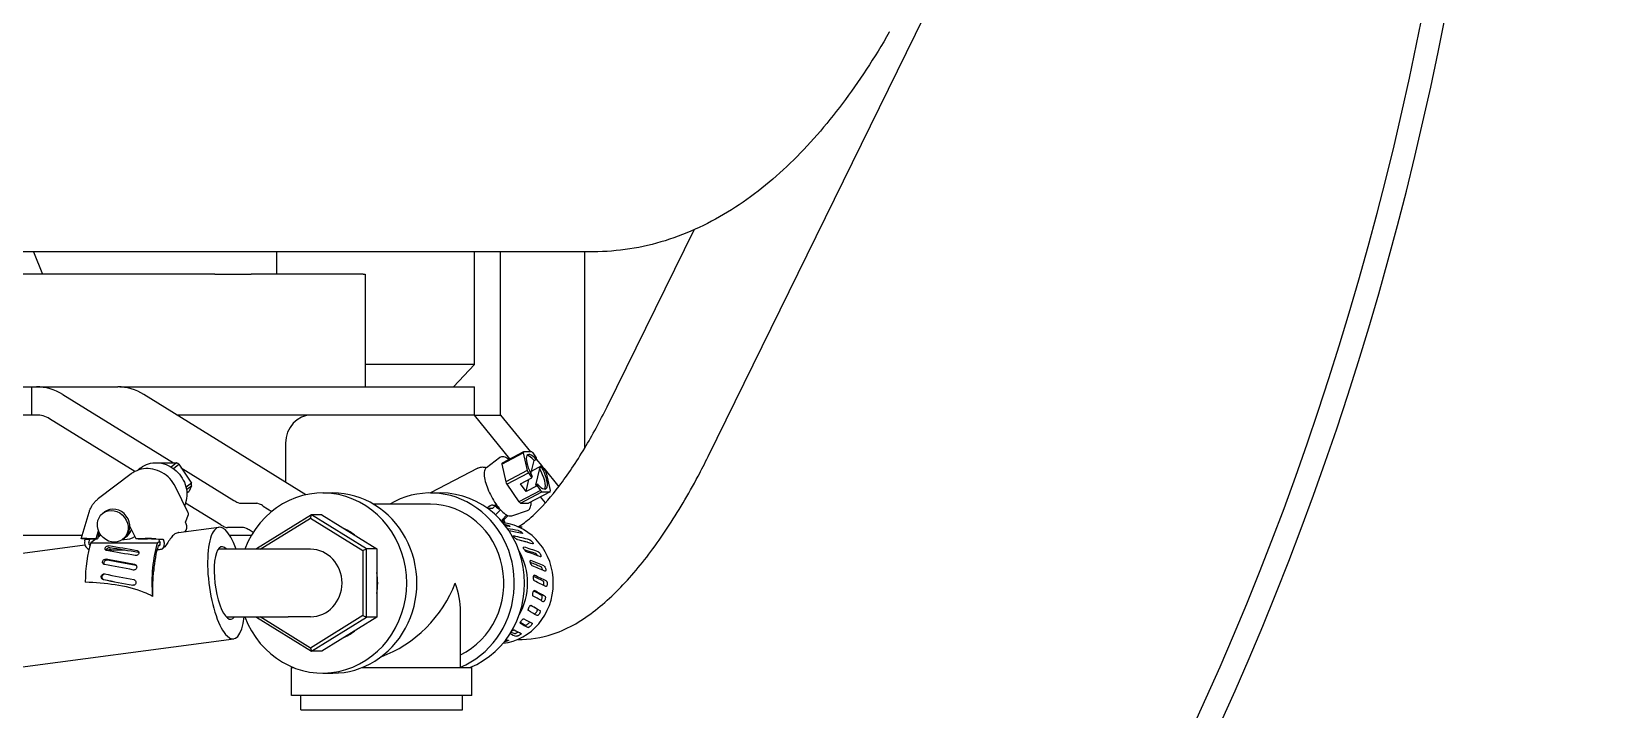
# Model space of a CAD drawing. Header units: millimetres. Extents: x -4172 to 126100, y -2 to 142133.
# Drawn here: x 66007.4 to 66285.3, y 43480.2 to 43600.7 of the extents above; entities that cross this region are included whole.
import ezdxf

# ---------------------------------------------------------------- set-up
doc = ezdxf.new("R2010")
doc.units = ezdxf.units.MM
doc.header["$LTSCALE"] = 100
doc.layers.add('Visible', color=7, linetype='Continuous', lineweight=25)

msp = doc.modelspace()

# ---------------------------------------------------------------- linework, layer by layer
at = {"layer": 'Visible'}
for p, q in [((66127.6, 43525.2), (66248.67, 43771.67)), ((66109.65, 43534.02), (66125.1, 43565.47)), ((66107.21, 43561.58), (66001.82, 43561.58)), ((66007.75, 43561.58), (66009.36, 43557.58)), ((66050.99, 43557.58), (66050.99, 43561.58)), ((66086.08, 43541.58), (66086.08, 43561.58)), ((66090.74, 43532.58), (66090.74, 43561.58)), ((66105.67, 43561.58), (66105.67, 43526.69)), ((66039.96, 43557.58), (65985.87, 43557.58)), ((66039.96, 43557.58), (66046.43, 43557.58)), ((66066.31, 43557.58), (66046.43, 43557.58)), ((66066.31, 43557.58), (66066.65, 43557.58)), ((66066.65, 43557.58), (66066.65, 43537.58)), ((66086.08, 43541.58), (66066.65, 43541.58)), ((66082.35, 43537.58), (66086.08, 43541.58)), ((65961.52, 43537.58), (66007.36, 43537.58)), ((66007.36, 43537.58), (66007.43, 43537.58)), ((66007.43, 43537.58), (66008.28, 43537.58)), ((66007.43, 43532.58), (66007.43, 43537.58)), ((66008.28, 43537.58), (66022.71, 43537.58)), ((66012.94, 43536.24), (66032.61, 43524.06)), ((66023.12, 43537.58), (66022.71, 43537.58)), ((66023.12, 43537.58), (66024.84, 43537.58)), ((66024.84, 43537.58), (66026.13, 43537.58)), ((66026.13, 43537.58), (66086.08, 43537.58)), ((66056.16, 43518.42), (66027.38, 43536.24)), ((66086.08, 43532.58), (66086.08, 43537.58)), ((66007.36, 43532.58), (65961.52, 43532.58)), ((66007.43, 43532.58), (66007.36, 43532.58)), ((66008.28, 43532.58), (66007.43, 43532.58)), ((66086.08, 43532.58), (66033.29, 43532.58)), ((66086.08, 43532.58), (66090.74, 43532.58)), ((66092.39, 43524.79), (66086.08, 43532.58)), ((66090.74, 43532.58), (66096.02, 43526.06)), ((66025.76, 43522.53), (66010.61, 43531.91)), ((66052.53, 43527.58), (66052.53, 43520.67)), ((66030.22, 43524.06), (66033.18, 43524.06)), ((66033.18, 43524.06), (66032.22, 43523.34)), ((66088.22, 43523.28), (66090.56, 43525.02)), ((66090.94, 43523.84), (66094.77, 43525.85)), ((66094.82, 43526.06), (66090.99, 43524.05)), ((66094.77, 43525.85), (66095.48, 43522.72)), ((66096.28, 43526.06), (66094.82, 43526.06)), ((66096.13, 43522.12), (66096.69, 43524.49)), ((66097.13, 43524.97), (66096.52, 43525.85)), ((66096.69, 43524.49), (66097.06, 43524.68)), ((66097.06, 43524.68), (66097.13, 43524.97)), ((66097.07, 43524.76), (66098.04, 43523.57)), ((66025.08, 43522.11), (66019.33, 43517.78)), ((66032.6, 43523.09), (66033.59, 43523.83)), ((66033.59, 43523.83), (66035.8, 43520.47)), ((66034, 43523.2), (66043.36, 43517.41)), ((66086.68, 43523.16), (66078.29, 43518.74)), ((66090.94, 43523.84), (66091.65, 43520.7)), ((66095.48, 43522.72), (66091.65, 43520.7)), ((66091.84, 43520.28), (66095.67, 43522.29)), ((66094.3, 43520.38), (66096.28, 43521.42)), ((66095.25, 43518.99), (66095.77, 43521.15)), ((66095.67, 43522.29), (66096.28, 43521.42)), ((66096.25, 43522.63), (66098.08, 43523.59)), ((66096.28, 43521.42), (66096.35, 43521.71)), ((66097.65, 43523.11), (66096.94, 43520.14)), ((66098.01, 43523.3), (66097.65, 43523.11)), ((66098.08, 43523.59), (66098.01, 43523.3)), ((66098.68, 43522.72), (66098.08, 43523.59)), ((66098.4, 43523.13), (66101.06, 43519.85)), ((66099.58, 43519.16), (66098.88, 43522.29)), ((66035.25, 43515.23), (66032.98, 43519.84)), ((66035.8, 43520.47), (66034.85, 43519.75)), ((66034.93, 43519.33), (66035.84, 43520.01)), ((66034.99, 43518.76), (66035.41, 43519.07)), ((66035.84, 43520.01), (66035.41, 43519.07)), ((66059.13, 43518.74), (66060.94, 43518.74)), ((66078.26, 43518.74), (66080.07, 43518.74)), ((66091.84, 43520.28), (66094, 43517.15)), ((66097.83, 43519.16), (66094, 43517.15)), ((66094.25, 43516.93), (66098.08, 43518.95)), ((66095.25, 43518.99), (66094.3, 43520.38)), ((66097.23, 43520.03), (66095.25, 43518.99)), ((66099.53, 43518.95), (66095.7, 43516.93)), ((66096.94, 43520.14), (66097.3, 43520.33)), ((66097.3, 43520.33), (66097.23, 43520.03)), ((66097.23, 43520.03), (66097.83, 43519.16)), ((66098.08, 43518.95), (66099.53, 43518.95)), ((66041.02, 43513.08), (66034.76, 43516.95)), ((66044.52, 43516.91), (66047.41, 43516.91)), ((66048.58, 43516.41), (66050.09, 43515.47)), ((66078.26, 43516.74), (66068.16, 43516.74)), ((66088.7, 43516.02), (66089.35, 43516.02)), ((66089.32, 43516.6), (66089.96, 43516.6)), ((66089.35, 43516.02), (66089.96, 43516.6)), ((66090.74, 43515.74), (66089.83, 43514.85)), ((66089.96, 43516.6), (66089.91, 43516.78)), ((66092.74, 43514.69), (66095.5, 43515.62)), ((66094.25, 43516.93), (66095.7, 43516.93)), ((66098.71, 43516.99), (66097.84, 43518.06)), ((66016.23, 43510.6), (66017.64, 43515.31)), ((66020.08, 43515.15), (66020.38, 43515.39)), ((66034.75, 43513.53), (66035.27, 43514.93)), ((66034.88, 43513.26), (66034.75, 43513.53)), ((66057.15, 43514.87), (66047.36, 43508.81)), ((66048.01, 43508.74), (66056.97, 43514.29)), ((66056.97, 43514.29), (66057.15, 43514.87)), ((66056.97, 43514.29), (66066.29, 43508.52)), ((66066.94, 43508.81), (66057.15, 43514.87)), ((66058.95, 43514.87), (66057.15, 43514.87)), ((66058.95, 43514.87), (66068.75, 43508.81)), ((66091.84, 43514.83), (66090.97, 43513.9)), ((66090.97, 43513.9), (66091.26, 43513.43)), ((66091.28, 43513.9), (66090.97, 43513.9)), ((66091.17, 43513.43), (66091.31, 43513.43)), ((66092.07, 43514.73), (66091.28, 43513.9)), ((66091.28, 43513.9), (66091.44, 43513.65)), ((65911.77, 43511.23), (66016.42, 43511.23)), ((66016.94, 43510.53), (66016.28, 43510.6)), ((66016.86, 43510.26), (66016.94, 43510.53)), ((66016.94, 43510.53), (66017.76, 43510.53)), ((66017.76, 43510.53), (66017.1, 43510.6)), ((66017.22, 43510.63), (66018.89, 43510.63)), ((66017.44, 43510.61), (66019.1, 43510.61)), ((66017.59, 43509.96), (66017.76, 43510.53)), ((66018.88, 43510.61), (66017.92, 43509.89)), ((66018.89, 43510.63), (66019.3, 43512.02)), ((66019.1, 43510.61), (66018.89, 43510.63)), ((66019.43, 43511.72), (66019.1, 43510.61)), ((66019.73, 43511.25), (66019.17, 43510.82)), ((66023.59, 43510.49), (66023.9, 43510.72)), ((66023.59, 43510.48), (66023.89, 43510.48)), ((66024.88, 43512.79), (66025.95, 43510.63)), ((66025.95, 43510.63), (66026.35, 43510.61)), ((66025.95, 43510.63), (66027.61, 43510.63)), ((66026.35, 43510.61), (66028.01, 43510.61)), ((66028.7, 43510.6), (66029.95, 43510.53)), ((66029.52, 43510.6), (66030.76, 43510.53)), ((66029.77, 43509.89), (66030.13, 43510.16)), ((66029.95, 43510.53), (66030.23, 43509.96)), ((66029.95, 43510.53), (66030.76, 43510.53)), ((66030.76, 43510.53), (66030.9, 43510.26)), ((66033.54, 43511.71), (66040.69, 43512.66)), ((66045.08, 43512.58), (66042.19, 43512.58)), ((66042.59, 43511.23), (66046.48, 43511.23)), ((66046.79, 43511.74), (66046.25, 43512.08)), ((66093.79, 43512.74), (66094.54, 43512.74)), ((65969.28, 43503.2), (66016.88, 43509.5)), ((66017.92, 43509.89), (66029.77, 43509.89)), ((66023.98, 43508.57), (66020.65, 43508.57)), ((66022.01, 43508.57), (66021.14, 43508.57)), ((66021.49, 43508.7), (66022.01, 43508.57)), ((66029.89, 43509.35), (66030.26, 43509.63)), ((66030.66, 43508.82), (66030.61, 43508.78)), ((66042, 43508.74), (66040.55, 43508.74)), ((66053, 43508.74), (66042, 43508.74)), ((66047.42, 43508.74), (66047.36, 43508.81)), ((66047.36, 43508.81), (66047.36, 43508.74)), ((66056.97, 43508.74), (66053, 43508.74)), ((66066.29, 43508.52), (66066.94, 43508.81)), ((66066.29, 43508.52), (66066.29, 43496.97)), ((66068.75, 43508.81), (66066.94, 43508.81)), ((66066.94, 43496.68), (66066.94, 43508.81)), ((66068.75, 43508.81), (66068.75, 43496.68)), ((66042, 43496.74), (66041.98, 43496.74)), ((66042, 43496.74), (66053, 43496.74)), ((66047.42, 43496.74), (66047.36, 43496.68)), ((66047.36, 43496.74), (66047.36, 43496.68)), ((66047.36, 43496.68), (66057.15, 43490.62)), ((66056.97, 43491.2), (66048.01, 43496.74)), ((66056.97, 43496.74), (66053, 43496.74)), ((66066.29, 43496.97), (66056.97, 43491.2)), ((66057.15, 43490.62), (66066.94, 43496.68)), ((66068.75, 43496.68), (66058.95, 43490.62)), ((66066.29, 43496.97), (66066.94, 43496.68)), ((66068.75, 43496.68), (66066.94, 43496.68)), ((66083.6, 43487.74), (66083.6, 43497.69)), ((65971.91, 43483.37), (66043.32, 43492.83)), ((66056.97, 43491.2), (66057.15, 43490.62)), ((66058.95, 43490.62), (66057.15, 43490.62)), ((66093.79, 43492.74), (66094.54, 43492.74)), ((66053.6, 43487.74), (66053.94, 43487.74)), ((66053.6, 43482.74), (66053.6, 43487.74)), ((66059.13, 43486.74), (66060.94, 43486.74)), ((66066.13, 43487.74), (66085.6, 43487.74)), ((66085.6, 43482.74), (66085.6, 43487.74)), ((66085.6, 43482.74), (66053.6, 43482.74)), ((66055.25, 43480.24), (66055.25, 43482.74)), ((66083.95, 43480.24), (66083.95, 43482.74)), ((66055.25, 43480.24), (66083.95, 43480.24))]:
    msp.add_line(p, q, dxfattribs=at)
for centre, major_axis, ratio, start_param, end_param in [((65886.32, 43717.58), (0, 481.5), 0.795801, 3.280571, 4.993977), ((65886.32, 43717.58), (0, -476.5), 0.795801, 0.130089, 1.81891), ((66008.28, 43527.58), (0, 10), 0.932595, 5.759587, 6.283185), ((66022.71, 43527.58), (0, 10), 0.932595, 5.759587, 6.283185), ((66008.28, 43527.58), (0, 5), 0.932595, 5.759587, 6.283185), ((66057.19, 43527.58), (0, 5), 0.932595, 0, 1.570796), ((66031.68, 43520.24), (2.67, -3.55), 0.899916, 1.968889, 2.075469), ((66093.35, 43520.49), (-2.07, 3.93), 0.324057, 0.301529, 0.40811), ((66097.18, 43522.5), (-2.07, 3.93), 0.324057, 0.301529, 0.40811), ((66097.18, 43522.5), (-1.6, 3.03), 0.324057, 5.329463, 7.946546), ((66096.82, 43522.31), (-1.6, 3.03), 0.324057, 5.329463, 6.098323), ((66097.18, 43522.5), (-2.07, 3.93), 0.324057, 5.537517, 5.644097), ((66097.18, 43522.5), (2.07, -3.93), 0.324057, 4.490319, 4.5969), ((66097.18, 43522.5), (1.6, -3.03), 0.324057, 5.329463, 7.946546), ((66096.82, 43522.31), (1.6, -3.03), 0.324057, 0.184862, 1.66336), ((66097.18, 43522.5), (-2.07, 3.93), 0.324057, 4.490319, 4.5969), ((66031.68, 43520.24), (2.67, -3.55), 0.899916, 0.921691, 1.028272), ((66059.13, 43502.74), (0, 16), 0.932595, 1.955193, 7.469585), ((66060.94, 43502.74), (0, -16), 0.932595, 0, 3.141593), ((66078.26, 43502.74), (0, 16), 0.932595, 3.507423, 6.788546), ((66080.07, 43502.74), (0, -16), 0.932595, 0.355421, 3.141593), ((66093.35, 43520.49), (2.07, -3.93), 0.324057, 4.490319, 4.5969), ((66097.18, 43522.5), (2.07, -3.93), 0.324057, 5.537517, 5.644097), ((66097.18, 43522.5), (2.07, -3.93), 0.324057, 0.301529, 0.40811), ((66022.14, 43513.05), (-1.76, 2.33), 0.899916, 3.141593, 6.283185), ((66043.72, 43517.41), (0.88, -0.474), 0.180463, 4.388993, 5.95979), ((66048.22, 43516.41), (-0.88, 0.474), 0.180463, 4.388993, 5.95979), ((66078.26, 43502.74), (0, 14), 0.932595, 3.562762, 6.283185), ((66088.36, 43515.7), (1.06, 0.87), 0.237524, 0.284095, 1.419943), ((66088.36, 43515.7), (0.383, 0.311), 0.237524, 0.284095, 1.001807), ((66089.52, 43518.48), (1.36, -2.59), 0.324057, 5.434465, 6.027566), ((66089.52, 43518.48), (1.18, -2.25), 0.324057, 5.549721, 5.842759), ((66093.35, 43520.49), (2.07, -3.93), 0.324057, 5.537517, 5.644097), ((66033.83, 43512.79), (0.76, -1.01), 0.899916, 0.116836, 1.363791), ((66033.99, 43514.93), (1.3, 0.19), 0.517641, 6.006261, 6.449068), ((66042, 43502.74), (1.31, -9.91), 0.30736, 2.179554, 7.163868), ((66041.39, 43513.08), (0.88, -0.474), 0.180463, 4.388993, 5.95979), ((66090.06, 43502.74), (0, -10.77), 0.932595, 0.108884, 3.017776), ((66088.8, 43502.74), (-31.3, 2.22), 0.336671, 4.650249, 4.652713), ((66091.21, 43513.21), (0.59, -1.12), 0.324057, 1.557424, 1.790826), ((66086.74, 43502.74), (-31.3, 2.22), 0.336671, 4.557275, 4.580526), ((66017.56, 43510.6), (-1.32, 0.01), 0.025176, 4.966962, 6.537758), ((66018, 43509.79), (-0.76, 1.01), 0.899916, 0.586172, 2.091578), ((66017.56, 43510.6), (-0.476, 0.003), 0.025176, 4.966962, 6.537758), ((66023.6, 43514.15), (2.29, -3.04), 0.899916, 5.6671, 6.234518), ((66022.5, 43513.32), (1.76, -2.33), 0.899916, 6.198814, 6.881591), ((66028.24, 43510.6), (1.42, -0.02), 0.021716, 0.453823, 2.02462), ((66028.24, 43510.6), (0.513, -0.005), 0.021716, 0.453823, 2.02462), ((66029.85, 43509.79), (0.76, -1.01), 0.899916, 6.136773, 7.646976), ((66032.68, 43502.74), (0, -10.77), 0.360925, 2.581783, 2.586415), ((66045.89, 43512.08), (-0.88, 0.474), 0.180463, 4.388993, 5.95979), ((66059.13, 43502.74), (0, 10.48), 0.932595, 5.640462, 5.878711), ((66088.8, 43502.74), (-30.6, 4.22), 0.323791, 4.592001, 4.653322), ((66086.74, 43502.74), (-30.6, 4.22), 0.323791, 4.499027, 4.576347), ((66088.8, 43502.74), (-29.48, 6.06), 0.302088, 4.533227, 4.627704), ((66086.74, 43502.74), (-29.48, 6.06), 0.302088, 4.440253, 4.53473), ((66088.8, 43502.74), (27.81, -5.71), 0.302088, 1.391589, 1.426932), ((66020.83, 43502.74), (0, -10.77), 0.360925, 3.986846, 4.697974), ((66018, 43509.79), (-0.275, 0.365), 0.899916, 0.586172, 1.915042), ((66024.09, 43502.74), (-53.61, 9.52), 0.093779, 4.696637, 4.791114), ((66029.42, 43502.74), (-53.61, 9.52), 0.093779, 4.789611, 4.884088), ((66021.48, 43507.99), (0.122, -0.721), 0.642162, 2.854771, 3.686699), ((66029.42, 43502.74), (50.58, -8.98), 0.093779, 1.647973, 1.748137), ((66029.42, 43502.74), (47.29, -8.4), 0.093779, 1.744861, 1.75507), ((66032.68, 43502.74), (0, 10.77), 0.360925, 0.845254, 1.793413), ((66032.68, 43502.74), (0, 10.16), 0.360925, 0.862913, 1.347918), ((65978.37, 43494.32), (-108.25, -12.09), 0.089515, 4.200357, 4.208558), ((66029.85, 43509.79), (0.275, -0.365), 0.899916, 5.68737, 7.646976), ((66042, 43502.74), (0.85, -6.44), 0.30736, 2.725524, 6.617898), ((66056.97, 43502.74), (0, 6), 0.932595, 3.141593, 6.283185), ((66085.48, 43502.74), (0, -10.77), 0.932595, 1.016479, 2.125113), ((66088.8, 43502.74), (-27.97, 7.66), 0.27066, 4.473752, 4.568229), ((66088.8, 43502.74), (26.39, -7.23), 0.27066, 1.332115, 1.408702), ((66086.74, 43502.74), (-27.97, 7.66), 0.27066, 4.380778, 4.475255), ((66024.09, 43502.74), (-54.53, 10.48), 0.045687, 4.695368, 4.789845), ((66029.42, 43502.74), (-54.53, 10.48), 0.045687, 4.788342, 4.882819), ((66029.42, 43502.74), (51.45, -9.88), 0.045687, 1.646704, 1.746868), ((66032.48, 43501.48), (-0.03, -10.08), 0.358608, 4.358051, 4.824425), ((66059.13, 43502.74), (0, 10.48), 0.932595, 4.53147, 4.893308), ((66088.8, 43502.74), (24.64, -8.46), 0.228082, 1.271855, 1.352444), ((66088.8, 43502.74), (-26.12, 8.97), 0.228082, 4.413493, 4.507969), ((66086.74, 43502.74), (-26.12, 8.97), 0.228082, 4.320519, 4.414995), ((66024.09, 43502.74), (-55.51, 10.77), 0.002494, 1.500562, 1.595039), ((66031.33, 43501.33), (30.99, -5.98), 0.004065, 4.346878, 4.522006), ((66029.42, 43502.74), (-55.51, 10.77), 0.002494, 1.407588, 1.502065), ((66069.6, 43502.74), (11.55, 11.55), 0.685265, 4.106571, 5.313157), ((66069.6, 43502.74), (11.55, -11.55), 0.685265, 0.600768, 0.970028), ((66088.8, 43502.74), (22.64, -9.38), 0.172182, 1.210841, 1.291831), ((66088.8, 43502.74), (-24, 9.95), 0.172182, 4.352479, 4.446955), ((66086.74, 43502.74), (-24, 9.95), 0.172182, 4.259505, 4.353981), ((66086.74, 43502.74), (-21.65, 10.55), 0.09969, 4.197922, 4.292399), ((66088.8, 43502.74), (20.43, -9.95), 0.09969, 1.149258, 1.227868), ((66088.8, 43502.74), (21.65, -10.55), 0.09969, 1.149303, 1.24378), ((66088.8, 43502.74), (-16.59, 10.59), 0.117863, 2.020469, 2.114946), ((66086.74, 43502.74), (-19.16, 10.77), 0.005614, 4.136201, 4.230677), ((66088.8, 43502.74), (18.08, -10.16), 0.005614, 1.087537, 1.158871), ((66088.8, 43502.74), (19.16, -10.77), 0.005614, 1.087582, 1.182059), ((66059.13, 43502.74), (0, 10.48), 0.932595, 3.546067, 3.784316), ((66086.74, 43502.74), (14.03, -10.01), 0.283465, 5.319574, 5.407316), ((66086.74, 43502.74), (13.24, -9.44), 0.283465, 5.360168, 5.412957), ((66088.8, 43502.74), (-14.03, 10.01), 0.283465, 2.078272, 2.172749), ((66086.74, 43502.74), (16.59, -10.59), 0.117863, 5.255036, 5.349513), ((66086.74, 43502.74), (15.65, -9.99), 0.117863, 5.286641, 5.355154), ((66088.8, 43502.74), (-11.61, 8.97), 0.51294, 2.18173, 2.218548)]:
    msp.add_ellipse(centre, major_axis=major_axis, ratio=ratio, start_param=start_param, end_param=end_param, dxfattribs=at)
msp.add_ellipse((66021.83, 43512.82), major_axis=(1.76, -2.33), ratio=0.899916, dxfattribs=at)
for points, knots in [([(66159.79, 43600.57), (66157.16, 43596.02), (66154.4, 43591.79), (66148.55, 43584.02), (66145.47, 43580.48), (66138.93, 43574.16), (66135.46, 43571.37), (66128.06, 43566.71), (66124.12, 43564.83), (66115.86, 43562.26), (66111.54, 43561.58), (66107.21, 43561.58)], [1.0117268, 1.0117268, 1.0117268, 1.0117268, 1.1235407, 1.1235407, 1.2353546, 1.2353546, 1.3471685, 1.3471685, 1.4589824, 1.4589824, 1.5707963, 1.5707963, 1.5707963, 1.5707963]), ([(66093.89, 43512.74), (66094.07, 43512.84), (66094.36, 43513.01), (66095.37, 43513.72), (66096.26, 43514.45), (66098.43, 43516.61), (66099.77, 43518.15), (66102.64, 43521.93), (66104.18, 43524.21), (66107.05, 43528.99), (66108.39, 43531.46), (66109.65, 43534.02)], [4.959841, 4.959841, 4.959841, 4.959841, 5.068651, 5.068651, 5.269351, 5.269351, 5.510364, 5.510364, 5.768845, 5.768845, 6.004794, 6.004794, 6.004794, 6.004794]), ([(66026.28, 43522.76), (66026.44, 43522.93), (66026.62, 43523.09), (66027.22, 43523.53), (66027.68, 43523.77), (66028.67, 43524.07), (66029.19, 43524.13), (66030.26, 43524.09), (66030.79, 43523.98), (66031.82, 43523.59), (66032.31, 43523.31), (66033.2, 43522.62), (66033.6, 43522.21), (66034.26, 43521.28), (66034.52, 43520.77), (66034.89, 43519.7), (66034.99, 43519.15), (66035.01, 43518.05), (66034.94, 43517.51), (66034.73, 43516.84), (66034.67, 43516.69), (66034.61, 43516.54)], [0.831478, 0.831478, 0.831478, 0.831478, 0.977722, 0.977722, 1.294258, 1.294258, 1.611754, 1.611754, 1.931283, 1.931283, 2.252609, 2.252609, 2.574939, 2.574939, 2.897539, 2.897539, 3.219746, 3.219746, 3.540794, 3.540794, 3.640248, 3.640248, 3.640248, 3.640248]), ([(66092.2, 43524.68), (66091.97, 43524.86), (66091.74, 43525), (66091.24, 43525.2), (66090.94, 43525.22), (66090.65, 43525.08), (66090.6, 43525.05), (66090.56, 43525.02)], [7.4084153, 7.4084153, 7.4084153, 7.4084153, 7.6673181, 7.6673181, 8.0075839, 8.0075839, 8.0741651, 8.0741651, 8.0741651, 8.0741651]), ([(66094.54, 43492.74), (66096.77, 43492.74), (66098.8, 43493.21), (66103.43, 43494.93), (66105.79, 43496.46), (66110.27, 43500.07), (66112.37, 43502.18), (66116.46, 43506.95), (66118.44, 43509.61), (66122.26, 43515.37), (66124.09, 43518.47), (66126.43, 43522.86), (66127.02, 43524.02), (66127.6, 43525.2)], [4.712389, 4.712389, 4.712389, 4.712389, 4.87944, 4.87944, 5.13792, 5.13792, 5.396401, 5.396401, 5.654882, 5.654882, 5.913363, 5.913363, 6.004794, 6.004794, 6.004794, 6.004794]), ([(66032.98, 43519.84), (66032.71, 43520.37), (66032.37, 43520.86), (66031.56, 43521.72), (66031.09, 43522.08), (66030.07, 43522.65), (66029.52, 43522.85), (66028.41, 43523.07), (66027.84, 43523.09), (66026.75, 43522.94), (66026.23, 43522.77), (66025.51, 43522.4), (66025.29, 43522.27), (66025.08, 43522.11)], [3.530402, 3.530402, 3.530402, 3.530402, 3.862009, 3.862009, 4.19407, 4.19407, 4.522845, 4.522845, 4.844534, 4.844534, 5.157189, 5.157189, 5.308204, 5.308204, 5.308204, 5.308204]), ([(66086.68, 43523.16), (66086.88, 43523.26), (66087.11, 43523.32), (66087.56, 43523.37), (66087.78, 43523.34), (66088.05, 43523.28), (66088.11, 43523.26), (66088.17, 43523.24)], [4.5436095, 4.5436095, 4.5436095, 4.5436095, 4.6733145, 4.6733145, 4.8220197, 4.8220197, 4.8728546, 4.8728546, 4.8728546, 4.8728546]), ([(66088.22, 43523.28), (66088.08, 43523.17), (66087.98, 43523.03), (66087.83, 43522.61), (66087.8, 43522.33), (66087.83, 43521.64), (66087.9, 43521.24), (66088.12, 43520.38), (66088.27, 43519.92), (66088.65, 43519.01), (66088.86, 43518.55), (66089.35, 43517.65), (66089.61, 43517.22), (66090.16, 43516.42), (66090.44, 43516.06), (66091.01, 43515.44), (66091.29, 43515.19), (66091.84, 43514.8), (66092.11, 43514.68), (66092.5, 43514.64), (66092.62, 43514.65), (66092.74, 43514.69)], [1.79098, 1.79098, 1.79098, 1.79098, 2.01977, 2.01977, 2.341214, 2.341214, 2.684746, 2.684746, 3.015286, 3.015286, 3.341351, 3.341351, 3.666463, 3.666463, 3.99301, 3.99301, 4.324956, 4.324956, 4.67074, 4.67074, 4.829765, 4.829765, 4.829765, 4.829765]), ([(66017.64, 43515.31), (66017.69, 43515.51), (66017.76, 43515.7), (66017.93, 43516.07), (66018.02, 43516.25), (66018.23, 43516.6), (66018.34, 43516.77), (66018.59, 43517.09), (66018.73, 43517.24), (66019.02, 43517.52), (66019.17, 43517.65), (66019.33, 43517.78)], [0.3888096, 0.3888096, 0.3888096, 0.3888096, 0.506044, 0.506044, 0.6232783, 0.6232783, 0.7405127, 0.7405127, 0.8577471, 0.8577471, 0.9749815, 0.9749815, 0.9749815, 0.9749815]), ([(66095.5, 43515.62), (66095.68, 43515.68), (66095.83, 43515.81), (66096.06, 43516.17), (66096.12, 43516.41), (66096.16, 43516.84), (66096.16, 43517), (66096.15, 43517.17)], [4.8297646, 4.8297646, 4.8297646, 4.8297646, 5.0641733, 5.0641733, 5.3459917, 5.3459917, 5.4955144, 5.4955144, 5.4955144, 5.4955144]), ([(66091.49, 43513.13), (66091.51, 43513.12), (66091.53, 43513.12), (66091.6, 43513.11), (66091.66, 43513.1), (66091.77, 43513.07), (66091.84, 43513.06), (66091.97, 43513.02), (66092.03, 43513), (66092.15, 43512.96), (66092.2, 43512.94), (66092.29, 43512.9), (66092.33, 43512.88), (66092.38, 43512.85), (66092.39, 43512.83), (66092.39, 43512.82), (66092.38, 43512.81), (66092.35, 43512.81), (66092.34, 43512.81), (66092.33, 43512.81), (66092.31, 43512.81)], [0.1620473, 0.1620473, 0.1620473, 0.1620473, 0.1723314, 0.1723314, 0.1914674, 0.1914674, 0.210612, 0.210612, 0.2297566, 0.2297566, 0.2489232, 0.2489232, 0.2680898, 0.2680898, 0.2872403, 0.2872403, 0.3063908, 0.3063908, 0.3063908, 0.3152441, 0.3152441, 0.3152441, 0.3152441]), ([(66033.54, 43511.71), (66033.49, 43511.7), (66033.43, 43511.69), (66033.15, 43511.62), (66032.93, 43511.51), (66032.56, 43511.23), (66032.37, 43511.03), (66032, 43510.53), (66031.81, 43510.23), (66031.47, 43509.7), (66031.28, 43509.43), (66030.97, 43509.09), (66030.85, 43508.96), (66030.71, 43508.85), (66030.68, 43508.83), (66030.66, 43508.82)], [0.3465017, 0.3465017, 0.3465017, 0.3465017, 0.3886672, 0.3886672, 0.5506158, 0.5506158, 0.7131009, 0.7131009, 0.8755861, 0.8755861, 0.9870371, 0.9870371, 1.0368076, 1.0368076, 1.0448897, 1.0448897, 1.0448897, 1.0448897]), ([(66093.75, 43510.44), (66093.74, 43510.44), (66093.72, 43510.45), (66093.65, 43510.48), (66093.61, 43510.51), (66093.51, 43510.57), (66093.46, 43510.61), (66093.36, 43510.69), (66093.31, 43510.74), (66093.22, 43510.82), (66093.17, 43510.87), (66093.1, 43510.95), (66093.08, 43510.99), (66093.04, 43511.04), (66093.04, 43511.07), (66093.04, 43511.1), (66093.06, 43511.11), (66093.09, 43511.11), (66093.11, 43511.11), (66093.12, 43511.11)], [0.0088519, 0.0088519, 0.0088519, 0.0088519, 0.019136, 0.019136, 0.0382719, 0.0382719, 0.0574166, 0.0574166, 0.0765612, 0.0765612, 0.0957278, 0.0957278, 0.1148944, 0.1148944, 0.1340449, 0.1340449, 0.1531954, 0.1531954, 0.1620487, 0.1620487, 0.1620487, 0.1620487]), ([(66093.84, 43512.07), (66093.85, 43512.07), (66093.87, 43512.07), (66093.94, 43512.05), (66093.99, 43512.03), (66094.1, 43511.98), (66094.16, 43511.95), (66094.28, 43511.89), (66094.33, 43511.85), (66094.44, 43511.78), (66094.48, 43511.74), (66094.56, 43511.67), (66094.59, 43511.64), (66094.63, 43511.59), (66094.64, 43511.57), (66094.63, 43511.54), (66094.62, 43511.53), (66094.6, 43511.53), (66094.58, 43511.53), (66094.57, 43511.53), (66094.56, 43511.54)], [0.1620473, 0.1620473, 0.1620473, 0.1620473, 0.1723314, 0.1723314, 0.1914674, 0.1914674, 0.210612, 0.210612, 0.2297566, 0.2297566, 0.2489344, 0.2489344, 0.2681122, 0.2681122, 0.2872515, 0.2872515, 0.3063908, 0.3063908, 0.3063908, 0.3152443, 0.3152443, 0.3152443, 0.3152443]), ([(66095.86, 43510.43), (66095.87, 43510.42), (66095.89, 43510.42), (66095.96, 43510.39), (66096, 43510.36), (66096.09, 43510.3), (66096.15, 43510.26), (66096.24, 43510.17), (66096.29, 43510.12), (66096.37, 43510.02), (66096.41, 43509.97), (66096.47, 43509.88), (66096.49, 43509.84), (66096.52, 43509.77), (66096.52, 43509.74), (66096.5, 43509.7), (66096.49, 43509.69), (66096.47, 43509.69), (66096.45, 43509.69), (66096.44, 43509.69), (66096.43, 43509.69)], [0.1620473, 0.1620473, 0.1620473, 0.1620473, 0.1723314, 0.1723314, 0.1914674, 0.1914674, 0.210612, 0.210612, 0.2297566, 0.2297566, 0.2489344, 0.2489344, 0.2681122, 0.2681122, 0.2872515, 0.2872515, 0.3063908, 0.3063908, 0.3063908, 0.3152443, 0.3152443, 0.3152443, 0.3152443]), ([(66020.76, 43508.51), (66020.73, 43508.51), (66020.7, 43508.52), (66020.62, 43508.55), (66020.57, 43508.59), (66020.51, 43508.66), (66020.48, 43508.71), (66020.46, 43508.81), (66020.46, 43508.87), (66020.49, 43508.97), (66020.51, 43509.03), (66020.59, 43509.13), (66020.64, 43509.18), (66020.74, 43509.25), (66020.8, 43509.28), (66020.93, 43509.32), (66021, 43509.33), (66021.06, 43509.33), (66021.08, 43509.33), (66021.11, 43509.33), (66021.14, 43509.32)], [-0.1443435, -0.1443435, -0.1443435, -0.1443435, -0.1340595, -0.1340595, -0.1149235, -0.1149235, -0.0957789, -0.0957789, -0.0766343, -0.0766343, -0.0574676, -0.0574676, -0.038301, -0.038301, -0.0191505, -0.0191505, 0, 0, 0, 0.0088533, 0.0088533, 0.0088533, 0.0088533]), ([(66021.33, 43509), (66021.3, 43509), (66021.27, 43509), (66021.24, 43509), (66021.18, 43509), (66021.12, 43508.99), (66020.99, 43508.95), (66020.93, 43508.92), (66020.82, 43508.85), (66020.78, 43508.8), (66020.7, 43508.7), (66020.67, 43508.65), (66020.66, 43508.58), (66020.65, 43508.56), (66020.65, 43508.54)], [-0.00885343, -0.00885343, -0.00885343, -0.00885343, 0, 0, 0, 0.01915234, 0.01915234, 0.03830469, 0.03830469, 0.05747516, 0.05747516, 0.07664563, 0.07664563, 0.08318883, 0.08318883, 0.08318883, 0.08318883]), ([(66021.14, 43508.57), (66021.17, 43508.59), (66021.21, 43508.61), (66021.32, 43508.64), (66021.39, 43508.65), (66021.45, 43508.65), (66021.47, 43508.65), (66021.5, 43508.65), (66021.53, 43508.64)], [0.27473984, 0.27473984, 0.27473984, 0.27473984, 0.28729913, 0.28729913, 0.30645389, 0.30645389, 0.30645389, 0.31530755, 0.31530755, 0.31530755, 0.31530755]), ([(66026.17, 43508.49), (66026.21, 43508.49), (66026.24, 43508.48), (66026.32, 43508.44), (66026.36, 43508.41), (66026.43, 43508.33), (66026.46, 43508.28), (66026.48, 43508.18), (66026.48, 43508.12), (66026.46, 43508.01), (66026.44, 43507.95), (66026.37, 43507.84), (66026.32, 43507.79), (66026.22, 43507.71), (66026.16, 43507.67), (66026.04, 43507.63), (66025.97, 43507.61), (66025.88, 43507.61), (66025.85, 43507.62), (66025.83, 43507.62)], [-0.297539, -0.297539, -0.297539, -0.297539, -0.2872549, -0.2872549, -0.2681189, -0.2681189, -0.2489743, -0.2489743, -0.2298297, -0.2298297, -0.2106519, -0.2106519, -0.191474, -0.191474, -0.1723347, -0.1723347, -0.1531954, -0.1531954, -0.1443419, -0.1443419, -0.1443419, -0.1443419]), ([(66026.48, 43508.13), (66026.47, 43508.13), (66026.46, 43508.14), (66026.42, 43508.15), (66026.39, 43508.16), (66026.36, 43508.17)], [-0.02254926, -0.02254926, -0.02254926, -0.02254926, -0.019136, -0.019136, -0.00885188, -0.00885188, -0.00885188, -0.00885188]), ([(66095.33, 43508.3), (66095.31, 43508.31), (66095.29, 43508.32), (66095.24, 43508.35), (66095.2, 43508.38), (66095.12, 43508.46), (66095.08, 43508.51), (66095, 43508.62), (66094.96, 43508.67), (66094.89, 43508.78), (66094.86, 43508.83), (66094.81, 43508.94), (66094.8, 43508.98), (66094.78, 43509.06), (66094.78, 43509.09), (66094.8, 43509.13), (66094.81, 43509.14), (66094.85, 43509.14), (66094.86, 43509.14), (66094.87, 43509.14)], [0.0088519, 0.0088519, 0.0088519, 0.0088519, 0.019136, 0.019136, 0.0382719, 0.0382719, 0.0574166, 0.0574166, 0.0765612, 0.0765612, 0.095739, 0.095739, 0.1149168, 0.1149168, 0.1340561, 0.1340561, 0.1531954, 0.1531954, 0.1620489, 0.1620489, 0.1620489, 0.1620489]), ([(66095.58, 43509.94), (66095.56, 43509.95), (66095.54, 43509.96), (66095.5, 43509.98), (66095.48, 43509.99), (66095.46, 43509.99)], [0.12525993, 0.12525993, 0.12525993, 0.12525993, 0.13407306, 0.13407306, 0.14435719, 0.14435719, 0.14435719, 0.14435719]), ([(66097.29, 43507.6), (66097.27, 43507.64), (66097.25, 43507.68), (66097.19, 43507.77), (66097.14, 43507.81), (66097.07, 43507.89), (66097.03, 43507.93), (66096.98, 43507.96), (66096.96, 43507.97), (66096.94, 43507.98)], [0.08343661, 0.08343661, 0.08343661, 0.08343661, 0.09579134, 0.09579134, 0.11493706, 0.11493706, 0.13407306, 0.13407306, 0.14435719, 0.14435719, 0.14435719, 0.14435719]), ([(66097.43, 43508.29), (66097.45, 43508.28), (66097.46, 43508.28), (66097.52, 43508.24), (66097.56, 43508.21), (66097.63, 43508.13), (66097.67, 43508.08), (66097.75, 43507.97), (66097.78, 43507.91), (66097.84, 43507.8), (66097.87, 43507.74), (66097.9, 43507.63), (66097.91, 43507.58), (66097.91, 43507.49), (66097.91, 43507.46), (66097.89, 43507.41), (66097.87, 43507.4), (66097.84, 43507.4), (66097.83, 43507.4), (66097.82, 43507.4), (66097.81, 43507.41)], [0.1620473, 0.1620473, 0.1620473, 0.1620473, 0.1723314, 0.1723314, 0.1914674, 0.1914674, 0.210612, 0.210612, 0.2297566, 0.2297566, 0.2489232, 0.2489232, 0.2680898, 0.2680898, 0.2872403, 0.2872403, 0.3063908, 0.3063908, 0.3063908, 0.3152441, 0.3152441, 0.3152441, 0.3152441]), ([(66020.35, 43506.04), (66020.32, 43506.04), (66020.28, 43506.05), (66020.2, 43506.09), (66020.15, 43506.13), (66020.08, 43506.22), (66020.05, 43506.27), (66020.01, 43506.39), (66020.01, 43506.45), (66020.03, 43506.57), (66020.05, 43506.63), (66020.11, 43506.75), (66020.16, 43506.8), (66020.25, 43506.89), (66020.31, 43506.92), (66020.43, 43506.97), (66020.5, 43506.98), (66020.56, 43506.98), (66020.59, 43506.98), (66020.61, 43506.98), (66020.64, 43506.98)], [-0.1443435, -0.1443435, -0.1443435, -0.1443435, -0.1340594, -0.1340594, -0.1149235, -0.1149235, -0.0957789, -0.0957789, -0.0766343, -0.0766343, -0.0574564, -0.0574564, -0.0382786, -0.0382786, -0.0191393, -0.0191393, 0, 0, 0, 0.0088535, 0.0088535, 0.0088535, 0.0088535]), ([(66020.85, 43506.79), (66020.83, 43506.79), (66020.8, 43506.8), (66020.77, 43506.8), (66020.71, 43506.8), (66020.65, 43506.79), (66020.52, 43506.74), (66020.46, 43506.7), (66020.37, 43506.62), (66020.32, 43506.56), (66020.26, 43506.45), (66020.24, 43506.38), (66020.22, 43506.27), (66020.22, 43506.2), (66020.25, 43506.11), (66020.26, 43506.09), (66020.27, 43506.06)], [-0.0088537, -0.0088537, -0.0088537, -0.0088537, 0, 0, 0, 0.0191398, 0.0191398, 0.0382795, 0.0382795, 0.0574626, 0.0574626, 0.0766456, 0.0766456, 0.0957913, 0.0957913, 0.1050778, 0.1050778, 0.1050778, 0.1050778]), ([(66025.76, 43506.02), (66025.79, 43506.02), (66025.82, 43506.01), (66025.91, 43505.97), (66025.96, 43505.93), (66026.03, 43505.85), (66026.06, 43505.79), (66026.1, 43505.67), (66026.1, 43505.61), (66026.09, 43505.48), (66026.07, 43505.42), (66026.01, 43505.29), (66025.97, 43505.24), (66025.88, 43505.15), (66025.83, 43505.11), (66025.7, 43505.06), (66025.64, 43505.05), (66025.55, 43505.05), (66025.52, 43505.05), (66025.5, 43505.06)], [-0.297539, -0.297539, -0.297539, -0.297539, -0.2872549, -0.2872549, -0.2681189, -0.2681189, -0.2489743, -0.2489743, -0.2298297, -0.2298297, -0.210663, -0.210663, -0.1914964, -0.1914964, -0.1723459, -0.1723459, -0.1531954, -0.1531954, -0.1443422, -0.1443422, -0.1443422, -0.1443422]), ([(66096.35, 43505.81), (66096.34, 43505.82), (66096.32, 43505.83), (66096.28, 43505.87), (66096.25, 43505.9), (66096.19, 43505.99), (66096.16, 43506.04), (66096.1, 43506.16), (66096.08, 43506.23), (66096.04, 43506.35), (66096.02, 43506.41), (66096, 43506.53), (66096, 43506.58), (66096, 43506.67), (66096.01, 43506.7), (66096.03, 43506.75), (66096.05, 43506.76), (66096.09, 43506.76), (66096.1, 43506.76), (66096.11, 43506.76)], [0.0088519, 0.0088519, 0.0088519, 0.0088519, 0.019136, 0.019136, 0.0382719, 0.0382719, 0.0574166, 0.0574166, 0.0765612, 0.0765612, 0.0957278, 0.0957278, 0.1148944, 0.1148944, 0.1340449, 0.1340449, 0.1531954, 0.1531954, 0.1620487, 0.1620487, 0.1620487, 0.1620487]), ([(66098.2, 43505.01), (66098.2, 43505.05), (66098.19, 43505.1), (66098.16, 43505.2), (66098.14, 43505.27), (66098.1, 43505.39), (66098.07, 43505.44), (66098.01, 43505.53), (66097.98, 43505.57), (66097.94, 43505.61), (66097.92, 43505.62), (66097.91, 43505.62)], [0.06334066, 0.06334066, 0.06334066, 0.06334066, 0.07664563, 0.07664563, 0.09579135, 0.09579135, 0.11493706, 0.11493706, 0.13407307, 0.13407307, 0.14435719, 0.14435719, 0.14435719, 0.14435719]), ([(66098.45, 43505.8), (66098.47, 43505.79), (66098.48, 43505.78), (66098.53, 43505.74), (66098.56, 43505.7), (66098.61, 43505.62), (66098.64, 43505.56), (66098.69, 43505.44), (66098.71, 43505.38), (66098.74, 43505.25), (66098.75, 43505.19), (66098.76, 43505.06), (66098.75, 43505.01), (66098.74, 43504.92), (66098.72, 43504.88), (66098.69, 43504.83), (66098.67, 43504.82), (66098.64, 43504.82), (66098.63, 43504.82), (66098.62, 43504.82), (66098.61, 43504.82)], [0.1620473, 0.1620473, 0.1620473, 0.1620473, 0.1723314, 0.1723314, 0.1914674, 0.1914674, 0.210612, 0.210612, 0.2297566, 0.2297566, 0.2489344, 0.2489344, 0.2681122, 0.2681122, 0.2872515, 0.2872515, 0.3063908, 0.3063908, 0.3063908, 0.3152443, 0.3152443, 0.3152443, 0.3152443]), ([(66028.89, 43500.37), (66028.4, 43500.64), (66027.91, 43500.88), (66025.8, 43501.74), (66024.06, 43502.14), (66020.53, 43502.67), (66018.74, 43502.81), (66016.95, 43502.9)], [-7.671615, -7.671615, -7.671615, -7.671615, -7.482937, -7.482937, -6.89205, -6.89205, -6.335541, -6.335541, -6.335541, -6.335541]), ([(66020.17, 43503.36), (66020.13, 43503.37), (66020.1, 43503.38), (66020.01, 43503.42), (66019.96, 43503.46), (66019.88, 43503.55), (66019.84, 43503.6), (66019.8, 43503.73), (66019.79, 43503.8), (66019.79, 43503.92), (66019.81, 43503.99), (66019.86, 43504.12), (66019.9, 43504.17), (66019.99, 43504.26), (66020.05, 43504.3), (66020.17, 43504.35), (66020.23, 43504.37), (66020.29, 43504.37), (66020.32, 43504.37), (66020.35, 43504.36), (66020.37, 43504.36)], [-0.1443435, -0.1443435, -0.1443435, -0.1443435, -0.1340595, -0.1340595, -0.1149235, -0.1149235, -0.0957789, -0.0957789, -0.0766343, -0.0766343, -0.0574676, -0.0574676, -0.038301, -0.038301, -0.0191505, -0.0191505, 0, 0, 0, 0.0088533, 0.0088533, 0.0088533, 0.0088533]), ([(66020.46, 43504.34), (66020.44, 43504.34), (66020.41, 43504.34), (66020.39, 43504.34), (66020.33, 43504.33), (66020.26, 43504.31), (66020.14, 43504.24), (66020.09, 43504.2), (66020, 43504.1), (66019.96, 43504.04), (66019.91, 43503.91), (66019.9, 43503.84), (66019.9, 43503.72), (66019.91, 43503.65), (66019.96, 43503.54), (66019.99, 43503.49), (66020.08, 43503.41), (66020.13, 43503.38), (66020.2, 43503.36), (66020.22, 43503.35), (66020.23, 43503.35)], [0.305947, 0.305947, 0.305947, 0.305947, 0.3136344, 0.3136344, 0.3136344, 0.3331334, 0.3331334, 0.3526324, 0.3526324, 0.3726605, 0.3726605, 0.3926887, 0.3926887, 0.4123896, 0.4123896, 0.4320905, 0.4320905, 0.4513138, 0.4513138, 0.455479, 0.455479, 0.455479, 0.455479]), ([(66025.58, 43503.35), (66025.61, 43503.34), (66025.65, 43503.33), (66025.73, 43503.29), (66025.79, 43503.25), (66025.87, 43503.16), (66025.91, 43503.1), (66025.95, 43502.98), (66025.96, 43502.91), (66025.96, 43502.78), (66025.95, 43502.71), (66025.9, 43502.59), (66025.87, 43502.53), (66025.78, 43502.44), (66025.73, 43502.4), (66025.62, 43502.35), (66025.55, 43502.34), (66025.47, 43502.34), (66025.44, 43502.34), (66025.41, 43502.34)], [-0.297539, -0.297539, -0.297539, -0.297539, -0.2872549, -0.2872549, -0.2681189, -0.2681189, -0.2489743, -0.2489743, -0.2298297, -0.2298297, -0.2106519, -0.2106519, -0.191474, -0.191474, -0.1723347, -0.1723347, -0.1531954, -0.1531954, -0.1443419, -0.1443419, -0.1443419, -0.1443419]), ([(66096.76, 43503.12), (66096.75, 43503.13), (66096.74, 43503.14), (66096.7, 43503.18), (66096.68, 43503.22), (66096.64, 43503.31), (66096.62, 43503.37), (66096.6, 43503.49), (66096.59, 43503.56), (66096.58, 43503.69), (66096.58, 43503.76), (66096.59, 43503.88), (66096.59, 43503.94), (66096.62, 43504.03), (66096.63, 43504.07), (66096.67, 43504.12), (66096.7, 43504.13), (66096.73, 43504.13), (66096.74, 43504.13), (66096.75, 43504.12)], [0.0088519, 0.0088519, 0.0088519, 0.0088519, 0.019136, 0.019136, 0.0382719, 0.0382719, 0.0574166, 0.0574166, 0.0765612, 0.0765612, 0.095739, 0.095739, 0.1149168, 0.1149168, 0.1340561, 0.1340561, 0.1531954, 0.1531954, 0.1620489, 0.1620489, 0.1620489, 0.1620489]), ([(66098.41, 43502.3), (66098.41, 43502.33), (66098.42, 43502.36), (66098.44, 43502.46), (66098.44, 43502.52), (66098.45, 43502.65), (66098.44, 43502.72), (66098.42, 43502.84), (66098.41, 43502.9), (66098.37, 43502.99), (66098.35, 43503.03), (66098.32, 43503.07), (66098.3, 43503.08), (66098.29, 43503.09)], [0.0475783, 0.0475783, 0.0475783, 0.0475783, 0.05746258, 0.05746258, 0.07664563, 0.07664563, 0.09579134, 0.09579134, 0.11493706, 0.11493706, 0.13407306, 0.13407306, 0.14435719, 0.14435719, 0.14435719, 0.14435719]), ([(66098.86, 43503.11), (66098.87, 43503.1), (66098.88, 43503.09), (66098.92, 43503.05), (66098.94, 43503.01), (66098.98, 43502.92), (66098.99, 43502.87), (66099.01, 43502.74), (66099.01, 43502.67), (66099.01, 43502.54), (66099.01, 43502.48), (66098.98, 43502.35), (66098.97, 43502.29), (66098.93, 43502.2), (66098.91, 43502.16), (66098.86, 43502.11), (66098.84, 43502.1), (66098.81, 43502.1), (66098.8, 43502.1), (66098.79, 43502.1), (66098.78, 43502.11)], [0.1620473, 0.1620473, 0.1620473, 0.1620473, 0.1723314, 0.1723314, 0.1914674, 0.1914674, 0.210612, 0.210612, 0.2297566, 0.2297566, 0.2489232, 0.2489232, 0.2680898, 0.2680898, 0.2872403, 0.2872403, 0.3063908, 0.3063908, 0.3063908, 0.3152441, 0.3152441, 0.3152441, 0.3152441]), ([(66096.53, 43500.41), (66096.52, 43500.42), (66096.51, 43500.43), (66096.48, 43500.47), (66096.47, 43500.51), (66096.45, 43500.59), (66096.45, 43500.65), (66096.45, 43500.77), (66096.46, 43500.84), (66096.48, 43500.97), (66096.5, 43501.03), (66096.53, 43501.16), (66096.55, 43501.21), (66096.6, 43501.3), (66096.62, 43501.34), (66096.67, 43501.39), (66096.7, 43501.41), (66096.73, 43501.41), (66096.75, 43501.4), (66096.76, 43501.4)], [0.0088519, 0.0088519, 0.0088519, 0.0088519, 0.019136, 0.019136, 0.0382719, 0.0382719, 0.0574166, 0.0574166, 0.0765612, 0.0765612, 0.0957278, 0.0957278, 0.1148944, 0.1148944, 0.1340449, 0.1340449, 0.1531954, 0.1531954, 0.1620487, 0.1620487, 0.1620487, 0.1620487]), ([(66097.92, 43499.65), (66097.93, 43499.66), (66097.95, 43499.68), (66097.99, 43499.74), (66098.02, 43499.8), (66098.07, 43499.92), (66098.09, 43499.98), (66098.12, 43500.11), (66098.13, 43500.17), (66098.14, 43500.29), (66098.14, 43500.35), (66098.13, 43500.44), (66098.12, 43500.47), (66098.09, 43500.51), (66098.08, 43500.52), (66098.07, 43500.53)], [0.0305058, 0.0305058, 0.0305058, 0.0305058, 0.0382795, 0.0382795, 0.0574626, 0.0574626, 0.0766456, 0.0766456, 0.0957913, 0.0957913, 0.1149371, 0.1149371, 0.1340731, 0.1340731, 0.1443572, 0.1443572, 0.1443572, 0.1443572]), ([(66098.62, 43500.4), (66098.63, 43500.39), (66098.64, 43500.38), (66098.67, 43500.34), (66098.68, 43500.3), (66098.7, 43500.22), (66098.7, 43500.16), (66098.69, 43500.04), (66098.68, 43499.97), (66098.65, 43499.85), (66098.62, 43499.78), (66098.57, 43499.66), (66098.54, 43499.61), (66098.49, 43499.52), (66098.45, 43499.49), (66098.39, 43499.44), (66098.37, 43499.42), (66098.34, 43499.42), (66098.33, 43499.42), (66098.32, 43499.43), (66098.31, 43499.43)], [0.1620473, 0.1620473, 0.1620473, 0.1620473, 0.1723314, 0.1723314, 0.1914674, 0.1914674, 0.210612, 0.210612, 0.2297566, 0.2297566, 0.2489344, 0.2489344, 0.2681122, 0.2681122, 0.2872515, 0.2872515, 0.3063908, 0.3063908, 0.3063908, 0.3152443, 0.3152443, 0.3152443, 0.3152443]), ([(66094.24, 43495.6), (66094.23, 43495.61), (66094.23, 43495.61), (66094.22, 43495.64), (66094.22, 43495.67), (66094.24, 43495.74), (66094.26, 43495.78), (66094.32, 43495.88), (66094.35, 43495.93), (66094.43, 43496.03), (66094.47, 43496.09), (66094.56, 43496.18), (66094.61, 43496.23), (66094.69, 43496.3), (66094.74, 43496.33), (66094.81, 43496.38), (66094.84, 43496.39), (66094.88, 43496.39), (66094.88, 43496.38), (66094.89, 43496.38)], [0.0088519, 0.0088519, 0.0088519, 0.0088519, 0.019136, 0.019136, 0.0382719, 0.0382719, 0.0574166, 0.0574166, 0.0765612, 0.0765612, 0.095739, 0.095739, 0.1149168, 0.1149168, 0.1340561, 0.1340561, 0.1531954, 0.1531954, 0.1620489, 0.1620489, 0.1620489, 0.1620489]), ([(66095.67, 43497.85), (66095.66, 43497.86), (66095.65, 43497.86), (66095.64, 43497.9), (66095.63, 43497.94), (66095.64, 43498.02), (66095.65, 43498.07), (66095.68, 43498.18), (66095.7, 43498.24), (66095.75, 43498.36), (66095.78, 43498.42), (66095.84, 43498.54), (66095.88, 43498.59), (66095.94, 43498.67), (66095.98, 43498.71), (66096.04, 43498.76), (66096.07, 43498.77), (66096.1, 43498.77), (66096.11, 43498.77), (66096.12, 43498.76)], [0.0088519, 0.0088519, 0.0088519, 0.0088519, 0.019136, 0.019136, 0.0382719, 0.0382719, 0.0574166, 0.0574166, 0.0765612, 0.0765612, 0.095739, 0.095739, 0.1149168, 0.1149168, 0.1340561, 0.1340561, 0.1531954, 0.1531954, 0.1620489, 0.1620489, 0.1620489, 0.1620489]), ([(66096.75, 43497.24), (66096.77, 43497.24), (66096.81, 43497.25), (66096.88, 43497.29), (66096.92, 43497.33), (66096.99, 43497.4), (66097.04, 43497.45), (66097.12, 43497.56), (66097.15, 43497.62), (66097.21, 43497.73), (66097.24, 43497.79), (66097.28, 43497.9), (66097.29, 43497.95), (66097.29, 43498.03), (66097.29, 43498.06), (66097.27, 43498.1), (66097.26, 43498.11), (66097.25, 43498.11)], [0.0000928, 0.0000928, 0.0000928, 0.0000928, 0.0191398, 0.0191398, 0.0382795, 0.0382795, 0.0574626, 0.0574626, 0.0766456, 0.0766456, 0.0957913, 0.0957913, 0.1149371, 0.1149371, 0.1340731, 0.1340731, 0.1443572, 0.1443572, 0.1443572, 0.1443572]), ([(66097.76, 43497.84), (66097.77, 43497.83), (66097.78, 43497.82), (66097.8, 43497.79), (66097.8, 43497.75), (66097.79, 43497.67), (66097.78, 43497.62), (66097.74, 43497.51), (66097.72, 43497.45), (66097.66, 43497.34), (66097.62, 43497.28), (66097.54, 43497.17), (66097.5, 43497.12), (66097.43, 43497.05), (66097.39, 43497.01), (66097.31, 43496.97), (66097.28, 43496.96), (66097.26, 43496.96), (66097.25, 43496.96), (66097.24, 43496.96), (66097.23, 43496.97)], [0.1620473, 0.1620473, 0.1620473, 0.1620473, 0.1723314, 0.1723314, 0.1914674, 0.1914674, 0.210612, 0.210612, 0.2297566, 0.2297566, 0.2489344, 0.2489344, 0.2681122, 0.2681122, 0.2872515, 0.2872515, 0.3063908, 0.3063908, 0.3063908, 0.3152441, 0.3152441, 0.3152441, 0.3152441]), ([(66092.67, 43494.18), (66092.69, 43494.19), (66092.7, 43494.2), (66092.77, 43494.25), (66092.83, 43494.29), (66092.93, 43494.34), (66092.98, 43494.37), (66093.06, 43494.4), (66093.1, 43494.41), (66093.13, 43494.41), (66093.14, 43494.41), (66093.14, 43494.4)], [0.09019087, 0.09019087, 0.09019087, 0.09019087, 0.09572779, 0.09572779, 0.11489442, 0.11489442, 0.13404492, 0.13404492, 0.15319542, 0.15319542, 0.16204867, 0.16204867, 0.16204867, 0.16204867]), ([(66093.23, 43493.79), (66093.24, 43493.79), (66093.25, 43493.78), (66093.26, 43493.78), (66093.28, 43493.78), (66093.31, 43493.79), (66093.4, 43493.82), (66093.46, 43493.83), (66093.56, 43493.88), (66093.62, 43493.91), (66093.74, 43493.97), (66093.8, 43494), (66093.86, 43494.04), (66093.87, 43494.04), (66093.87, 43494.05)], [-0.00885343, -0.00885343, -0.00885343, -0.00885343, 0, 0, 0, 0.01915234, 0.01915234, 0.03830469, 0.03830469, 0.05747516, 0.05747516, 0.07664563, 0.07664563, 0.07914769, 0.07914769, 0.07914769, 0.07914769]), ([(66094.41, 43493.8), (66094.42, 43493.79), (66094.43, 43493.79), (66094.43, 43493.77), (66094.42, 43493.75), (66094.38, 43493.7), (66094.35, 43493.66), (66094.27, 43493.6), (66094.22, 43493.56), (66094.12, 43493.5), (66094.06, 43493.46), (66093.94, 43493.4), (66093.88, 43493.37), (66093.77, 43493.33), (66093.72, 43493.31), (66093.63, 43493.28), (66093.6, 43493.28), (66093.57, 43493.28), (66093.56, 43493.28), (66093.56, 43493.28), (66093.55, 43493.28)], [0.1620473, 0.1620473, 0.1620473, 0.1620473, 0.1723314, 0.1723314, 0.1914674, 0.1914674, 0.210612, 0.210612, 0.2297566, 0.2297566, 0.2489344, 0.2489344, 0.2681122, 0.2681122, 0.2872515, 0.2872515, 0.3063908, 0.3063908, 0.3063908, 0.3152443, 0.3152443, 0.3152443, 0.3152443]), ([(66095.18, 43495.28), (66095.19, 43495.27), (66095.2, 43495.27), (66095.21, 43495.27), (66095.23, 43495.27), (66095.27, 43495.28), (66095.35, 43495.32), (66095.39, 43495.34), (66095.49, 43495.41), (66095.54, 43495.45), (66095.64, 43495.53), (66095.69, 43495.58), (66095.78, 43495.67), (66095.81, 43495.72), (66095.86, 43495.79), (66095.87, 43495.81), (66095.88, 43495.83)], [-0.0088537, -0.0088537, -0.0088537, -0.0088537, 0, 0, 0, 0.0191398, 0.0191398, 0.0382795, 0.0382795, 0.0574626, 0.0574626, 0.0766456, 0.0766456, 0.0957913, 0.0957913, 0.1049083, 0.1049083, 0.1049083, 0.1049083]), ([(66096.33, 43495.59), (66096.34, 43495.58), (66096.34, 43495.58), (66096.35, 43495.55), (66096.35, 43495.52), (66096.32, 43495.45), (66096.3, 43495.41), (66096.24, 43495.32), (66096.2, 43495.27), (66096.12, 43495.18), (66096.07, 43495.13), (66095.97, 43495.04), (66095.91, 43495), (66095.82, 43494.94), (66095.77, 43494.91), (66095.69, 43494.87), (66095.66, 43494.87), (66095.64, 43494.87), (66095.63, 43494.87), (66095.62, 43494.87), (66095.61, 43494.87)], [0.1620473, 0.1620473, 0.1620473, 0.1620473, 0.1723314, 0.1723314, 0.1914674, 0.1914674, 0.210612, 0.210612, 0.2297566, 0.2297566, 0.2489232, 0.2489232, 0.2680898, 0.2680898, 0.2872403, 0.2872403, 0.3063908, 0.3063908, 0.3063908, 0.3152441, 0.3152441, 0.3152441, 0.3152441]), ([(66092.14, 43492.58), (66092.15, 43492.58), (66092.15, 43492.57), (66092.15, 43492.56), (66092.14, 43492.55), (66092.09, 43492.52), (66092.05, 43492.5), (66091.96, 43492.46), (66091.91, 43492.44), (66091.79, 43492.41), (66091.73, 43492.39), (66091.59, 43492.35), (66091.53, 43492.34), (66091.44, 43492.32), (66091.41, 43492.32), (66091.38, 43492.31)], [0.1620473, 0.1620473, 0.1620473, 0.1620473, 0.1723314, 0.1723314, 0.1914674, 0.1914674, 0.210612, 0.210612, 0.2297566, 0.2297566, 0.2489344, 0.2489344, 0.2681122, 0.2681122, 0.2785242, 0.2785242, 0.2785242, 0.2785242])]:
    msp.add_open_spline(points, degree=3, knots=knots, dxfattribs=at)
for points in [[(66159.8, 43600.58), (66159.8, 43600.58), (66159.79, 43600.58), (66159.79, 43600.57)], [(66026.05, 43505.81), (66026.02, 43505.82), (66025.99, 43505.83), (66025.97, 43505.84)]]:
    msp.add_open_spline(points, degree=3, dxfattribs=at)

doc.saveas('drawing.dxf')
